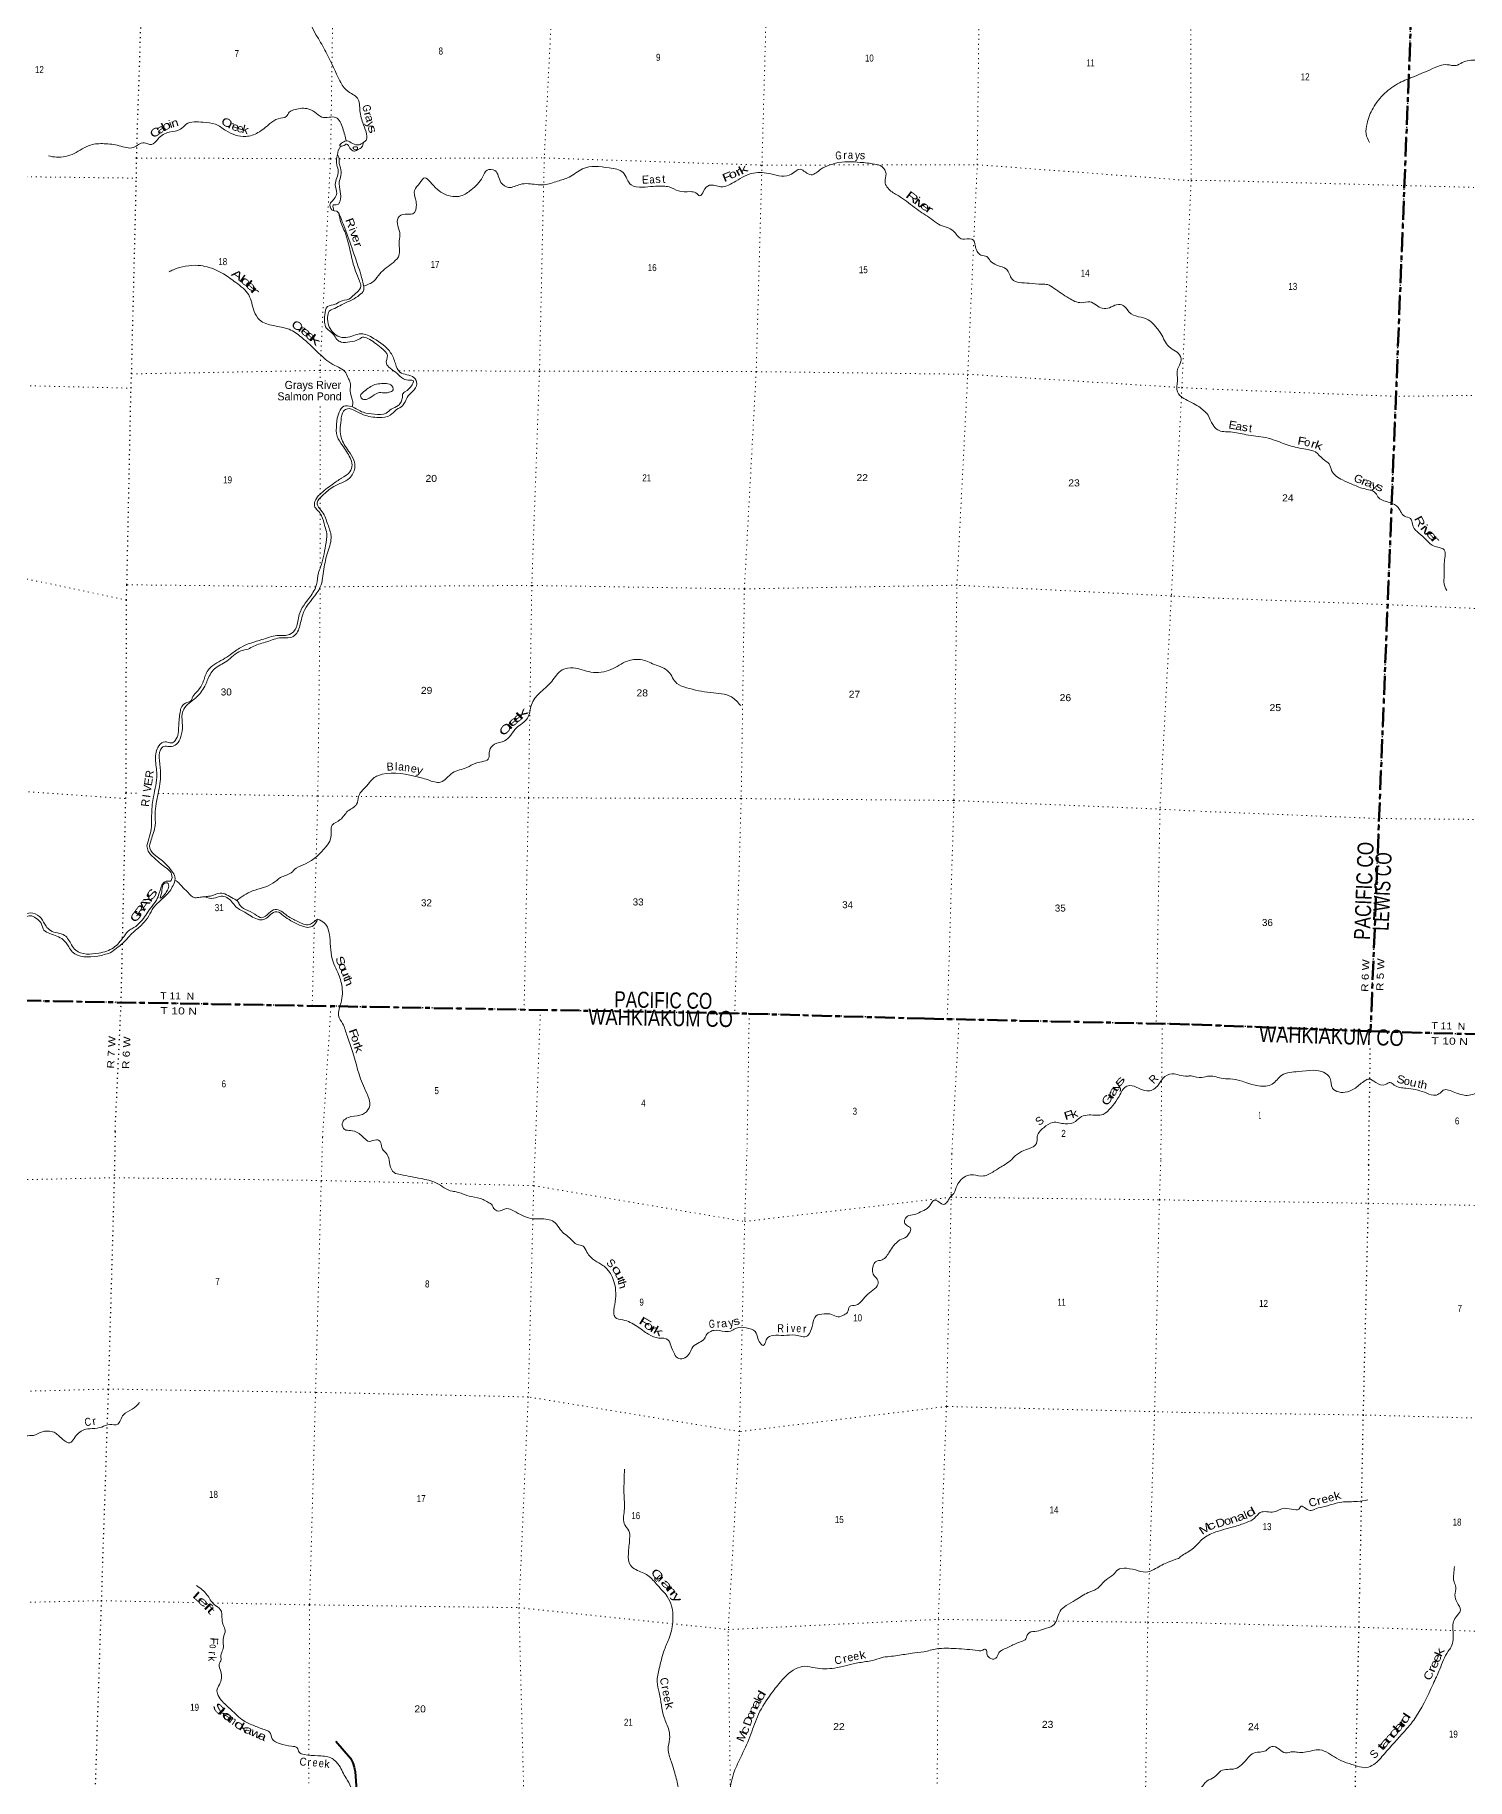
# Model space of a CAD drawing. Header units: feet. Extents: x -762378 to -505285, y -497909 to -353855.
# Drawn here: x -630046 to -594250, y -419702 to -376117 of the extents above; entities that cross this region are included whole.
import ezdxf
from ezdxf.enums import TextEntityAlignment as Align

# ---------------------------------------------------------------- set-up
doc = ezdxf.new("R2010")
doc.units = ezdxf.units.FT
doc.header["$LTSCALE"] = 80
doc.linetypes.add('DOTTED', pattern=[1.5, 0.3, -1.2])
doc.linetypes.add('LONG_DASH_SHORT_DASH', pattern=[9.9, 6, -1.2, 1.5, -1.2])
for name, color, linetype, lineweight in [('11', 7, 'LONG_DASH_SHORT_DASH', 60), ('26', 7, 'Continuous', 40), ('39', 7, 'Continuous', 13), ('6', 7, 'DOTTED', 25), ('7', 7, 'DOTTED', 13)]:
    doc.layers.add(name, color=color, linetype=linetype, lineweight=lineweight)
doc.layers.add('12', color=7, linetype='Continuous')
doc.layers.add('41', color=7, linetype='Continuous')

msp = doc.modelspace()

# ---------------------------------------------------------------- linework, layer by layer
at = {"layer": '11'}
for points in [[(-595510.64, -358641.28), (-595487.66, -369461.21), (-595487.66, -369461.21), (-595611.24, -374720.98), (-596662.78, -401016.7)], [(-632748.46, -400207.04), (-612200.98, -400576.01), (-607809.21, -400699.05), (-601667.04, -400832.16), (-601112.98, -400846.91)], [(-601112.98, -400846.91), (-596666.69, -401016.59), (-570332.83, -401745.16), (-569483.2, -401696.33)]]:
    msp.add_lwpolyline(points, dxfattribs=at)
at = {"layer": '26'}
msp.add_lwpolyline([(-622528, -418755.18), (-622157.27, -419177.1), (-622096.13, -419297.37), (-622062.79, -419404.87), (-622039.71, -419520.15), (-621980.47, -420320.53)], dxfattribs=at)
at = {"layer": '39'}
for points in [[(-622486.69, -379105.36), (-622463.85, -379003.41), (-622401.44, -378891.07)], [(-622564.99, -380514.92), (-622500.99, -380524.67), (-622448.16, -380576.35)]]:
    msp.add_lwpolyline(points, dxfattribs=at)
for points in [[(-624147.78, -375180.13), (-623690.17, -375115.89), (-623491.83, -375207.64), (-623338.35, -375473.14), (-622960.68, -376211.13), (-622746.08, -376592.88), (-622420.96, -377269.15), (-622236.95, -377519.37), (-621980.79, -377701.13), (-621920.98, -378014.41), (-621832, -378362.66), (-621799.15, -378781.8), (-621833.92, -378805)], [(-589858.21, -377974.52), (-590180.87, -377874.34), (-590886.21, -377690.18), (-591395.96, -377546.1), (-591593.78, -377445.62), (-591955.57, -377390.47), (-592258.53, -377178.23), (-592471.92, -376992.82), (-592595.88, -376975), (-592769.05, -377060.27), (-593110.43, -377062.04), (-593281.22, -376930.2), (-593588.2, -376854.58), (-594012.88, -376753.29), (-594371.96, -376810.83), (-594526.66, -376882.58), (-594750.92, -376861.74), (-595117.26, -376961.29), (-595566.68, -377154.87), (-595940.87, -377316.52), (-596305.93, -377576.99), (-596601.89, -377946.12), (-596749.83, -378333.79), (-596775.4, -378588.41), (-596691.51, -378808.12)], [(-622264.81, -378765.06), (-622350.52, -378451.42), (-622521.95, -378181.42), (-622873.19, -378174.08), (-623048.48, -378046.75), (-623250.95, -377958.92), (-623583.27, -377994.32), (-623687.25, -378051.88), (-623758.25, -378152.54), (-623966.69, -378211.35), (-624170.85, -378334.61), (-624470.15, -378559.91), (-624773.99, -378656.4), (-625272.05, -378508.41), (-625534.88, -378350.6), (-625844.79, -378300.13), (-626263.89, -378351.32), (-626407.79, -378474.17), (-626688.97, -378549.14), (-626968.63, -378716.65), (-627131.08, -378857.11), (-627316.63, -378811.96), (-627584.89, -378929.49), (-627939.23, -378887.89), (-628313.36, -378835.71), (-628655.71, -378870.84), (-629065.06, -379081.15), (-629507.37, -379173.95), (-629707.29, -379140.47)], [(-622486.69, -379105.36), (-622497.88, -379370.5), (-622463.94, -379526.24), (-622537.18, -379858.1), (-622503.13, -380084.23), (-622610.42, -380264.36), (-622668.62, -380337.22), (-622620.47, -380487.31), (-622564.99, -380514.92)], [(-622564.99, -380514.92), (-622592.97, -380435.75), (-622593.13, -380367.38), (-622512.75, -380365.5), (-622402.52, -380151.25), (-622432.29, -379915.18), (-622437.11, -379796.41), (-622396.47, -379630.59), (-622411.43, -379441.17), (-622438.6, -379331.86), (-622450.47, -379176.7), (-622486.75, -379106.74)], [(-621833.92, -378805), (-621943.92, -378862.4), (-622101.81, -378834.07), (-622242.49, -378763.97), (-622358.13, -378807.14), (-622426.37, -378879.73), (-622346.37, -378891.91), (-622252.75, -378846.14), (-622171.07, -378944.84), (-622076.76, -379021.75), (-621981.57, -378992.11), (-621873.14, -378918.58), (-621835.1, -378805.62)], [(-621985.69, -378921.62), (-622061.78, -378913.56), (-622094.43, -378932.8), (-622051.59, -378982.2), (-621982.81, -378963.92), (-621985.69, -378921.62)], [(-621827.57, -382392.6), (-621574.16, -382268.65), (-621424.67, -382087.62), (-621085.61, -381803.05), (-620937.64, -381603.89), (-620944.02, -381320.18), (-620922.37, -381113.64), (-620969.21, -380692.11), (-620793.85, -380594.22), (-620596.91, -380589.41), (-620510.28, -380356.44), (-620536.58, -380214.97), (-620556.96, -380003.29), (-620431.77, -379829.66), (-620297.36, -379686.44), (-620163.67, -379792.55), (-619800.45, -380099.83), (-619397.9, -380140.7), (-619142.81, -379990.64), (-618861.08, -379672.37), (-618743.86, -379496.52), (-618551.37, -379507.67), (-618396.7, -379803.37), (-618205.36, -379931.13), (-617914.04, -379852.41), (-617712.76, -379835.64), (-617319.92, -379864.19), (-616982.06, -379772.64), (-616696.22, -379673.67), (-616357.17, -379463.5), (-615691.78, -379438.97), (-615345.58, -379558.78), (-615145.03, -379865.75), (-614859.36, -379921.62), (-614342.58, -379897.16), (-614196.52, -379917.13), (-613962.27, -380017.88), (-613663.47, -380033.87), (-613523.81, -380067.75), (-613427.33, -380138.69), (-613331.7, -380018.57), (-613189.26, -379875.56), (-612901.1, -379913.39), (-612525.65, -379768.54), (-612082.52, -379571.2), (-611651.27, -379590.72), (-611133.3, -379596.45), (-610915.04, -379471.55), (-610794.47, -379543.13), (-610641.74, -379613.56), (-610403.03, -379475.12), (-610179.24, -379368.47), (-610033.44, -379324.08), (-609418.33, -379302.24), (-609064, -379343.84), (-608874.98, -379409.2), (-608773.4, -379588.86), (-608798.91, -379789.27), (-608652.48, -380018.39), (-608413.57, -380169.53), (-608013.96, -380467.72), (-607649.11, -380714.71), (-607463.9, -380846.33), (-607087.01, -381019.24), (-606893.39, -381211.4), (-606815.45, -381225.54)], [(-622448.16, -380576.35), (-622325.76, -380877.22), (-622127.88, -381431.46), (-621912.16, -382068.62), (-621832.17, -382378.41), (-621825.13, -382489.2), (-621933.02, -382617.04), (-622114.99, -382736.87), (-622381.42, -382860.49), (-622548.58, -382952.57), (-622687, -383021.28), (-622729.21, -383170.97), (-622704.6, -383374.73), (-622472.91, -383644.32), (-622271.03, -383679.85), (-621890.98, -383587.41), (-621580.75, -383700.23), (-621154.68, -384059.45), (-621033.52, -384332.14), (-620920.83, -384546.28), (-620571, -384680.26), (-620500.83, -384832.95), (-620610.62, -385031.11), (-620743.13, -385178.41), (-620857.15, -385384.51), (-621004.36, -385481.13), (-621162.68, -385617.68), (-621449.5, -385678.42), (-621835.18, -385607.84), (-622041.33, -385507.84), (-622228.78, -385458.61), (-622330.8, -385518.23), (-622393.19, -385745.82), (-622415.87, -385990.54), (-622390.88, -386180.23), (-622205.19, -386516.97), (-622072.86, -386747.72), (-622051.99, -386941.32), (-622181.26, -387191.26), (-622576.55, -387401.94), (-622866.09, -387637.55), (-622989.27, -387811.24), (-622978.86, -387871.84), (-622864.76, -388033.74), (-622724.79, -388353.17), (-622642.2, -388640.92), (-622725.15, -389034.86), (-622823.24, -389468.61), (-622913.57, -389912.63), (-623306.77, -390491.36), (-623403.5, -390800.47), (-623525.93, -391094.83), (-623666.79, -391179.56), (-623887.76, -391181.73), (-624247.96, -391282.74), (-624574.21, -391390.69), (-624718.75, -391463.26), (-624898.72, -391508.75), (-625251.17, -391768.83), (-625559.58, -391959.7), (-625667.96, -392105.62), (-625802.27, -392393.63), (-626021.02, -392685.42), (-626325.91, -392968.89), (-626365.24, -393086.49), (-626356.96, -393374.27), (-626398.63, -393652.67), (-626504.13, -393840.9), (-626682.47, -393900.5), (-626824.95, -393896.71), (-626905.56, -393981.04), (-626934.97, -394251.73), (-626903.97, -394590.38), (-626967.4, -395079.35), (-627041.3, -395584.13), (-627039.04, -395871.75), (-627143.19, -396232.95), (-627172.93, -396441.29), (-627025.47, -396632.23), (-626769.96, -396838.11), (-626622.17, -397016.99), (-626545.65, -397157.78), (-626576.58, -397335.92), (-626750.43, -397600.76), (-626979.11, -397813.86), (-627078.53, -397925.84), (-627200.58, -398131.72), (-627354.63, -398332.74), (-627585.15, -398539.76), (-627849.52, -398810.23), (-628167.53, -399059.16)], [(-622446.06, -380581.52), (-622416.39, -380738.07), (-622286.89, -381073.31), (-622103.44, -381790.05), (-621935.44, -382261.05), (-621896.83, -382392.78), (-621997.5, -382550.97), (-622067.42, -382611.45), (-622196.84, -382718.61), (-622415.31, -382777.14), (-622537.78, -382850.3), (-622730.06, -382905.51), (-622801.94, -383112.73), (-622758.68, -383443.67), (-622584.31, -383605.16), (-622497.21, -383726.12), (-622390.58, -383793.3), (-622173.58, -383789.02), (-621944.85, -383722.72), (-621859.15, -383672.71), (-621723.45, -383704.48), (-621394.35, -383936.44), (-621234.95, -384131.72), (-621262.3, -384326.05), (-621167.06, -384443.2), (-621001.92, -384574.28), (-620836.88, -384709.38), (-620659.14, -384746.29), (-620593.14, -384756.09), (-620616.08, -384862.05), (-620797.63, -385040.22), (-620862.01, -385118.94), (-620858.54, -385139.14), (-620859.63, -385179.33), (-620894.67, -385286.98), (-620963.4, -385377.66), (-621138.7, -385473.54), (-621263.83, -385570.75), (-621561.77, -385597.01), (-621843.58, -385547.28), (-622130.98, -385406.92), (-622323.53, -385397.77), (-622441.94, -385543.43), (-622506.33, -385845.36), (-622490.41, -386147.42), (-622361.98, -386374.05), (-622167.61, -386686.89), (-622118.1, -386861.14), (-622171, -387034.68), (-622380.09, -387192), (-622611.32, -387350.74), (-622925.32, -387599.78), (-623048.66, -387779.49), (-623057.62, -387887.84), (-622980.28, -387998.49), (-622883.47, -388131.77), (-622798.39, -388401.49), (-622752.84, -388573.62), (-622781.17, -388878.53), (-622904.05, -389412.17), (-622958.35, -389563.55), (-623008.37, -389853.8), (-623169.26, -390159.2), (-623440.26, -390600.42), (-623473.14, -390776.5), (-623582.5, -391033), (-623717.12, -391109.85), (-623996.77, -391128.55), (-624373.03, -391229.14), (-624902.4, -391422.18), (-625156.25, -391600.43), (-625344.3, -391722.11), (-625719.2, -391995.67), (-625830.68, -392256.13), (-625928.32, -392450.6), (-626111.28, -392681.01), (-626145.4, -392754.51), (-626245.09, -392802.13), (-626376.3, -392901.19), (-626416.22, -393040.89), (-626451.55, -393381.8), (-626539.82, -393749.46), (-626635.88, -393811.25), (-626791.65, -393778.96), (-626947.1, -393883.41), (-627030.37, -394215), (-627000.45, -394593.85), (-627081.84, -395152.72), (-627126.83, -395553.7), (-627134.23, -395901.39), (-627251.68, -396382.89)], [(-606815.45, -381225.54), (-606589.01, -381243.63), (-606546.38, -381375.48), (-606400.39, -381620.67), (-606252.81, -381658.78), (-606169.18, -381759.54), (-606007.5, -381870.42), (-605757.42, -381979.63), (-605623.3, -382218.47), (-605194.34, -382322.39), (-604879.76, -382348.85), (-604737.44, -382358.67), (-604571.26, -382451.57), (-604208.26, -382692.49), (-603890.11, -382809.54), (-603682.64, -382786.91), (-603516.3, -382873.78), (-603367.64, -382946.1), (-603188.6, -382934.78), (-603009.83, -382859.1), (-602843.75, -382881.62), (-602693.57, -383046.49), (-602463.67, -383159.18), (-602218.73, -383236.08), (-602066.39, -383371.41)], [(-622118.66, -385411.47), (-622098.54, -385321.31), (-622125.33, -385197.94), (-622162.79, -384949.6), (-622162.95, -384806.82), (-622206.66, -384715.17), (-622274.83, -384562.54), (-622596.5, -384352.89), (-622962.1, -384059.62), (-623385.41, -383672.32), (-623689.29, -383473.2), (-624430.01, -383238.33), (-624564.83, -383025.61), (-624702.35, -382615.75), (-625023.32, -382305.57), (-625332.79, -382090.22), (-625739.72, -381914.5), (-625963.67, -381878.38), (-626585.14, -381986.52), (-626692.91, -382035.93)], [(-600718.22, -385616.13), (-600957.99, -385405.2), (-601330.05, -385202.25), (-601492.32, -385039.07), (-601490.89, -384763.62), (-601484.91, -384468.17), (-601403.38, -384275.29), (-601414.11, -384152.34), (-601700.74, -383909.43), (-601904.71, -383580.25), (-602066.39, -383371.41)], [(-621193.12, -385047.11), (-621091.49, -384990.17), (-621103.63, -384919.46), (-621384.42, -384831.56), (-621547.78, -384857.37), (-621821.48, -385027.05), (-621904.79, -385137.44), (-621860.81, -385219.05), (-621738.23, -385216.28), (-621568.79, -385114.21), (-621430.64, -385055.55), (-621292.28, -385063.25), (-621196.68, -385047.11)], [(-600718.22, -385616.13), (-600609.35, -385856.97), (-600482.68, -385987.48), (-600164.97, -386039.29), (-599773.44, -386107.41), (-599283.68, -386180.49), (-599036.89, -386254.3), (-598649.44, -386392.67), (-598224.41, -386481.91), (-598039.39, -386539.77), (-597851.89, -386718.37), (-597698.85, -386839.62), (-597635.44, -387004.42), (-597363.23, -387237.86), (-597131.36, -387341.38), (-596839.55, -387454.75), (-596535.76, -387570.49), (-596456.83, -387685.48), (-596181.19, -387802.39), (-595974.1, -387929.29), (-595912.69, -388025.66), (-595815.82, -388145.21), (-595666.9, -388201.99), (-595614.93, -388346.33), (-595501.9, -388530.73), (-595313.82, -388689.23), (-595171.52, -388834.29), (-594951.39, -388927.4), (-594847.96, -388960.68), (-594817.19, -389279.34), (-594823.52, -389631.07), (-594823.42, -389832.16), (-594758.23, -390005.06)], [(-612406.27, -392876.74), (-612633.4, -392661.56), (-613154.57, -392551.17), (-613763.82, -392430.39), (-613997.96, -392325.63), (-614208.93, -392032.46), (-614563.41, -391848.08), (-614907.6, -391728.32), (-615235.96, -391765.84), (-615647.31, -391976.09), (-616147.07, -392039.21), (-616592.08, -391934.87), (-616864.58, -391985.93), (-617129.38, -392272.48), (-617637.25, -392858.21), (-617732.67, -393193.51), (-618008.32, -393435.52), (-618308.22, -393757.33), (-618559.46, -393839.13), (-618684.71, -394014.76), (-618697.35, -394185.35), (-619022.19, -394315.46), (-619250.11, -394426.03), (-619609.17, -394559.25), (-619906.62, -394790.63), (-620218.38, -394734.08), (-620567.29, -394640.34), (-621474.69, -394628.26), (-621592.99, -394695.49), (-621715.41, -394841.04), (-621954.62, -395146.37), (-622004.09, -395342.12), (-622229.79, -395519.1), (-622412.15, -395727.41), (-622612.73, -395866.86), (-622654.13, -396209.62), (-622769.72, -396399.59), (-623279.37, -396828.43), (-623515.31, -396938.78), (-623645, -397055.98), (-623905.29, -397175.74), (-624095.84, -397315.46), (-624605.15, -397509.03), (-625009.31, -397747.38)], [(-627251.68, -396382.89), (-627211.01, -396512.67), (-627033.72, -396714.46), (-626827.51, -396886.85), (-626662.58, -397025.97), (-626618.39, -397173.94), (-626652.89, -397261.5), (-626763.42, -397264.59), (-626830.85, -397307.04), (-626938.31, -397567.61), (-627009.15, -397736.65), (-627157.29, -397941.84), (-627397.25, -398275.3), (-627572.02, -398425.49), (-627669.92, -398481.2), (-627825.16, -398652.02), (-628081.61, -398926.72), (-628444.74, -399061.84), (-629025.14, -398988.08), (-629128.08, -398858.66), (-629304.39, -398620.7), (-629656.55, -398498.72), (-629768, -398387.17), (-629891.28, -398192.85), (-630098.67, -398064.67), (-630301.96, -398081.38), (-630614.21, -398191.72), (-630958.31, -398291.15), (-631193.97, -398317.05), (-631515.93, -398415.07), (-631667.11, -398658.38), (-631796.86, -398926.4), (-631958.44, -399034.71), (-632190.21, -399139.15), (-632452.07, -399168.38), (-632654.65, -399233.37), (-632722.7, -399249.34)], [(-626908.53, -397654.87), (-626869.85, -397486.98), (-626821.35, -397327.4), (-626736.47, -397307.54), (-626705.45, -397422.99), (-626762.79, -397538.09), (-626866.61, -397664.03), (-626911.36, -397684.96), (-626908.53, -397654.87)], [(-625798.39, -397655.97), (-625914.73, -397665.22), (-626043.6, -397677.88), (-626226.7, -397542.3), (-626414.25, -397348.29), (-626492.45, -397269.79), (-626542.03, -397243.93)], [(-625804.7, -397656.47), (-625582.09, -397692.17), (-625389.81, -397636.96), (-625132.35, -397770.5), (-625021.45, -397902.14), (-624764.69, -398061.8), (-624433.8, -398227.46), (-624365.62, -398231.28), (-624225.25, -398164.64), (-624083.52, -398047.75), (-623998.69, -398029.9), (-623830.61, -398126.87), (-623449.11, -398352.19), (-623153.41, -398408.32), (-623032.45, -398317.03), (-622979.46, -398213.87)], [(-622980.46, -398215.82), (-623083.87, -398287.51), (-623183.89, -398347.18), (-623477.04, -398271.01), (-623738.24, -398127.32), (-624041.21, -397968.44), (-624200.51, -398066.76), (-624372.23, -398178.82), (-624552.51, -398087.56), (-624944.97, -397821.73), (-624956.35, -397797.3), (-625088.2, -397697.27), (-625417.91, -397561.81), (-625632.64, -397630.5), (-625729.45, -397646.02), (-625800.02, -397656.21)], [(-628167.53, -399059.16), (-628472.84, -399135.5), (-629110.57, -399028.04), (-629201.57, -398902.95), (-629341.44, -398728.3), (-629676.57, -398570.58), (-629818.99, -398490.38), (-629892.58, -398315.48), (-630019.6, -398185.42), (-630160.62, -398127.37), (-630288.13, -398164.2), (-630475.26, -398251.72), (-630634.83, -398285.68), (-630787.94, -398303.73), (-630937, -398394.27), (-631099.76, -398397.99), (-631287.48, -398433.21), (-631460.89, -398533.16), (-631585.65, -398765.12), (-631671.31, -399036.32), (-632032.97, -399191.59), (-632372.25, -399220.85), (-632579.21, -399265.54), (-632723.89, -399328.73)], [(-622979.46, -398213.87), (-622815.23, -398304.71), (-622678.19, -398658.25), (-622592.48, -399275.87), (-622498.06, -399497.56), (-622375.45, -399864.8), (-622395.22, -400298.63), (-622454.25, -400624.83), (-622355.22, -400824.54), (-622242.96, -401129.16), (-622110.86, -401516.75), (-621810.49, -402439.7), (-621695.21, -402929.41), (-621856.25, -403092.03), (-622146.97, -403148.64), (-622362.47, -403319.87), (-622302.27, -403470.27), (-622160.28, -403492.15), (-621961.28, -403559.78), (-621892.46, -403613.9), (-621815.24, -403687.56)], [(-605538.3, -404122.76), (-605332.64, -403992.16), (-605137.98, -403922.93), (-605012.68, -403819.69), (-604995.86, -403643.18), (-604831.29, -403424.35), (-604606.79, -403291.57), (-604294.49, -403328.03), (-604039.84, -403268.45), (-603885.96, -403147.87), (-603700.08, -403106.56), (-603348.24, -403091.79), (-603148.85, -402922.15), (-602992.63, -402715.16), (-602906.22, -402564.63), (-602824.37, -402434.09), (-602678.09, -402371.62), (-602256.01, -402507.53), (-601991.7, -402387.87), (-601853.87, -402192.46), (-601617.88, -402080.1), (-601447.95, -402108.75), (-601237.84, -402136.46), (-601149.21, -402126.75)], [(-601149.21, -402126.75), (-600884.54, -402167.49), (-600690.84, -402135.12), (-600351.29, -402195.64), (-600108.8, -402210.99), (-599461.28, -402381.35), (-599122.62, -402335.25), (-598881.17, -402113.29), (-598464.92, -402023.28), (-597769.84, -402078.43), (-597670.96, -402198.05), (-597617.7, -402434.94), (-597459.93, -402532.2), (-597043.5, -402436.17), (-596801, -402246.41), (-596707.54, -402209.01), (-596535.38, -402294.64), (-596289.94, -402346.28), (-596171.94, -402293.54), (-596071.47, -402358.91), (-595778.65, -402438.12), (-595315.86, -402540.56), (-595087.18, -402615.83), (-594953.66, -402581.65), (-594848.57, -402490.3), (-594556.93, -402541.33), (-594245.95, -402617.07), (-593883.09, -402499.31), (-593581.71, -402423.94), (-593442.59, -402472.38), (-593239.58, -402669.54), (-593033.09, -402816.54), (-592640.67, -402786.14), (-592364.49, -402816.59), (-592245.56, -402936.82), (-591976.88, -403085.69), (-591320.56, -403161.79), (-590723.95, -403151.63), (-590363.04, -403168.55), (-590079.96, -403237.41), (-589702.72, -403381.51), (-589426.43, -403476.32), (-589113.07, -403403.32), (-588709.32, -403192.28), (-588224.37, -402883.15), (-588097.22, -402792.47)], [(-621815.24, -403687.56), (-621691.63, -403766.85), (-621505.68, -403727.29), (-621418.26, -403765.73), (-621376.15, -403921.75), (-621324, -404001.55), (-621220.89, -404130.94), (-621174.57, -404355.47), (-621067.08, -404547.35), (-620909.63, -404597.63), (-620395.66, -404695.19), (-620010.72, -404807.58), (-619610.15, -405012.93), (-619488.05, -405032.12), (-619360.56, -405075.6), (-619135.3, -405145.71), (-618843.85, -405221.52), (-618723.03, -405288.98), (-618633.92, -405339.53), (-618572.41, -405445.73), (-618469.56, -405508.71), (-618260.93, -405447.6), (-618069.54, -405506.78), (-617652.36, -405692.44), (-617369.26, -405703.64), (-617040.19, -405800.53), (-616916.05, -405970.7), (-616649.05, -406210.89), (-616495.74, -406341.56), (-616346.16, -406385.6), (-616247.6, -406534.99), (-616050.16, -406745.25), (-615848.37, -406867.08), (-615662.71, -407066.98), (-615531.16, -407488.87), (-615540.71, -407774.38), (-615578.28, -408055.14), (-615538.97, -408164.8), (-615351.71, -408227.91), (-615002.14, -408385.68), (-614709.97, -408586.27), (-614451.2, -408681.38), (-614225.13, -408721.32), (-614150.52, -408864.07), (-614061.7, -409077.61), (-613952.25, -409195.09), (-613800.92, -409172.77), (-613677.11, -409051.15), (-613600.86, -408904.18), (-613445.24, -408795.44), (-613309.85, -408692.22), (-613248.63, -408581.09), (-613181.64, -408529.96), (-613069.32, -408489.05), (-612794.68, -408516.14), (-612623.26, -408494.33), (-612510.3, -408430.28), (-612265.67, -408424.92), (-612041.1, -408521.17), (-611973.26, -408691.92), (-611892.67, -408836.83), (-611841.19, -408866.31), (-611801.91, -408825.05), (-611754.37, -408699.48), (-611595.42, -408616.99), (-611324.05, -408615.82), (-611034.45, -408609.08), (-610737.39, -408624.67), (-610687.59, -408565.56), (-610604.94, -408328.2), (-610521.18, -408125.07), (-610319, -408079.9), (-610132.31, -408088.66), (-609971.16, -408151.1), (-609819.03, -408098.62), (-609739.04, -408038.26), (-609682.99, -407894.8), (-609527.32, -407860.52), (-609439.57, -407810.43), (-609303.02, -407662.97), (-609142.37, -407516.12), (-608993.98, -407377.02), (-608976.3, -407240.63), (-609064.03, -407137.79), (-609095.39, -406879.43), (-609036.33, -406774.27), (-608872.31, -406728.13), (-608765.53, -406642.3), (-608686.01, -406523.58), (-608587.73, -406379.17), (-608428.87, -406224.23)], [(-608428.87, -406224.23), (-608264.21, -406153.96), (-608191.36, -406059.22), (-608157.83, -405931.28), (-608210.99, -405889.69), (-608299.52, -405817.01), (-608309.82, -405750.35), (-608238.44, -405635.44), (-608070.62, -405597.44), (-607912.03, -405529.03), (-607747.05, -405446.68), (-607645.23, -405320.48), (-607566.57, -405233.94), (-607449.29, -405283.19), (-607330.21, -405340.55), (-607244.2, -405280.35), (-607195.72, -405195.05), (-607081.79, -405067.14), (-606998.19, -404870.05), (-606891.72, -404719.82), (-606736.3, -404619.12), (-606591.21, -404604.69), (-606334.64, -404631.32), (-606076.26, -404513.12), (-605839.28, -404368.21), (-605667.37, -404251.83), (-605537.71, -404122.17)], [(-633006.45, -409536.27), (-632810.45, -409773.14), (-632658.62, -409960.11), (-632592.45, -410042.28), (-632454.82, -410081.99), (-632228.03, -410246.71), (-632052.84, -410462.44), (-631811.29, -410828.77), (-631728.52, -410891.24), (-631466.31, -410932.1), (-631212.08, -411047.21), (-630843.37, -411165.23), (-630439.75, -411179.49), (-630267.48, -411125.5), (-630084.22, -411112.04), (-629881.08, -411030.67), (-629567.69, -411036.6), (-629357.08, -411204.94), (-629170.61, -411298.21), (-629065.2, -411188.2), (-628820.33, -410973.06), (-628612.5, -410942.11), (-628376.32, -410903.83), (-628175.72, -410842.52), (-627972.54, -410835.6), (-627909.57, -410734.57), (-627833.59, -410597.65), (-627612.9, -410460.38), (-627429.61, -410293.98)], [(-615311.67, -411959.68), (-615318.69, -412225.12), (-615323.28, -412550.99), (-615317, -412997.87), (-615302.2, -413350.4), (-615203.54, -413495.77), (-615180.84, -413701.6), (-615212.82, -414075.07), (-615162.02, -414358.08), (-615024.24, -414468.22), (-614722.6, -414614.72), (-614485.84, -414858.18), (-614242, -415138.03), (-614133.89, -415382.25), (-614104.45, -415789.47), (-614201.77, -416201.53), (-614326.35, -416504.24), (-614440.37, -416940.02), (-614495.29, -417268.64), (-614442.15, -417539.63), (-614319.88, -418160.5), (-614199.68, -418479.48), (-614183.54, -418705.26), (-614220.2, -418951.84), (-614143.87, -419257.63), (-614027.38, -419640.91), (-613960.51, -420000.79), (-613993.33, -420329.97), (-614128.71, -420737.04), (-614273.16, -421031.19), (-614367.64, -421183.74), (-614429.98, -421342.04)], [(-596734.06, -412727.39), (-596989.8, -412764.45), (-597385.44, -412781.55), (-597599.29, -412827.82), (-597880.25, -412908.38), (-598060.03, -412955.6), (-598175.34, -412992.56), (-598417.63, -412899.43), (-598426.18, -412919.28), (-598809.73, -412934.71), (-599078.87, -413023.63), (-599420.33, -413040.23), (-599562.45, -413180.91), (-599763.91, -413289.79), (-600089.81, -413401.24), (-600591.17, -413547.97), (-600890.75, -413726.44), (-601090.79, -413933.8), (-601374.44, -414116.73), (-601463.01, -414187.48)], [(-601462.97, -414187.45), (-601717.63, -414278.57), (-602037.49, -414441.5), (-602226.63, -414525.24), (-602469.02, -414494.95), (-602760.89, -414435.22), (-602983.06, -414475.87), (-603090.59, -414589.85), (-603272.96, -414722.06), (-603512.18, -414951.43), (-603721.61, -415042.71), (-604042.06, -415227.75), (-604270.79, -415364.82), (-604423.3, -415507.85), (-604505.32, -415721.08), (-604603.6, -415865.49), (-604814.83, -415948.67), (-605005.28, -416006.22), (-605197.27, -416045.62), (-605255.68, -416126.64), (-605277.74, -416200.53), (-605398.05, -416265.9), (-605664.36, -416379.88), (-605863.86, -416475.43), (-605939.56, -416525.83), (-605994.7, -416635.11), (-606046.46, -416692.15), (-606186.63, -416672.49), (-606244.98, -416598.57), (-606264.15, -416487.41), (-606295.43, -416454.42), (-606376.73, -416488.58), (-606473.3, -416492.17), (-607020.69, -416442.06), (-607505.23, -416447.88), (-607830.73, -416520.11), (-608123.09, -416554.95), (-608484.43, -416614.2), (-608891.92, -416670.27), (-609110.7, -416735.15), (-609439.8, -416791.19), (-610060.41, -416926.37), (-610544.74, -416924.15), (-610806.96, -416883.29), (-611033.78, -416947.96), (-611449.61, -417319.74), (-611686.83, -417625.63), (-611987.93, -418143.19), (-612176.01, -418643.5), (-612410.93, -419166.77), (-612586.43, -419570.81), (-612692.48, -420085.27), (-612783.67, -420493.47), (-612942.8, -420734.93), (-613208.34, -420971.67), (-613436.24, -421153.03), (-613515.94, -421205.91), (-613522.24, -421213.23)], [(-601609.76, -419926.63), (-601286.89, -420014.93), (-600921.9, -419942.74), (-600746.23, -419746.76), (-600571.35, -419657.22), (-600406.71, -419499.1), (-600046.1, -419440.84), (-599759.02, -419203.77), (-599564.26, -419044.48), (-599284.04, -418992.02), (-599130.79, -418885.81), (-598950.07, -418955.13), (-598791.97, -419045.91), (-598604.65, -419016.98), (-598486.7, -419032.32), (-598312.15, -419031.16), (-597927.43, -418971.57), (-597515.66, -419179.9), (-596995.22, -419375.19), (-596765.59, -419415.74), (-596585.02, -419338.41), (-596317.14, -419068.67), (-595816.99, -418510.1), (-595584.92, -418229.31), (-595101.85, -417328.78), (-594933.51, -416953.81), (-594723.18, -416507.69), (-594648.11, -416399.3), (-594602.1, -416022.93), (-594553.19, -415688.83), (-594417.24, -415477.68), (-594498.53, -415288.6), (-594553.86, -415104.26), (-594528.64, -414908.1), (-594577.16, -414770.15), (-594582.06, -414575.16), (-594569.24, -414392.72)], [(-626008.75, -414861.67), (-625745.56, -415093.72), (-625563.13, -415339.82), (-625411.56, -415460.38), (-625368.04, -415715.03), (-625335.77, -415862.74), (-625290.7, -415982.61), (-625333.7, -416164.63), (-625347.91, -416474.16), (-625397.77, -416611.75), (-625394.4, -416712.45), (-625437.87, -416836.1), (-625400.32, -417012.12), (-625433.08, -417339.29), (-625495.48, -417494.67), (-625481.27, -417565.46), (-625383.24, -417734.96), (-625146.11, -417964.34), (-624829.8, -418240), (-624557.92, -418371.66), (-624273.35, -418479.49), (-624182.18, -418528.08), (-624114.34, -418698.84), (-623930.47, -418814.17), (-623630.78, -418882.15), (-623489.13, -418921.96), (-623443.74, -419029.76), (-623312.61, -419087.42), (-622975.81, -419120.11), (-622649.58, -419172.66), (-622445.42, -419356.93), (-622269.08, -419681.35), (-622146.28, -419901.79), (-622106.1, -420206.67), (-622079.4, -420390.28)], [(-633237.74, -418061.38), (-633197.68, -418339.62), (-633181.07, -418547.31), (-633208.79, -418759.91), (-633173.21, -419010.33), (-633046.78, -419397.88), (-633003.62, -419970.46), (-632981.95, -420290.96), (-632821.62, -420536.5), (-632650.27, -420669.64), (-632544.8, -420861.47), (-632442.84, -421262.48), (-632295.05, -421602.28), (-632149.83, -421811.22), (-632066.34, -421998.46), (-632069.26, -422412.92), (-632045.16, -422793.85), (-632057.34, -422950.5), (-631990.06, -422990.44), (-631907.08, -423044.86), (-631838.42, -423032.52), (-631788.43, -423118.3), (-631598.77, -423394.77), (-631432.99, -423662.58), (-631361.04, -423905.88), (-631220.14, -424050.31), (-631063.99, -424301.78), (-631057.84, -424525.3), (-631009.65, -424679.46), (-630878.89, -424751.19), (-630767.81, -424882.8), (-630728.47, -425143.38), (-630680.81, -425241.18), (-630576.11, -425310.24), (-630578.18, -425388.66), (-630574.49, -425477.3), (-630507.71, -425688.27), (-630397.4, -425697.1), (-630293.18, -425784.26), (-630306.25, -425898.63), (-630303.36, -426017.43), (-630337, -426149.38), (-630276.33, -426211.29), (-630197.86, -426360.18), (-630227.62, -426421.8), (-630182.81, -426475.26), (-630103.6, -426595.99), (-630124.48, -426625.65), (-630159.79, -426669.02), (-630120.53, -426704.23), (-630128.31, -426770.43), (-630156.38, -426844.17), (-630092.23, -426926.29), (-630050.95, -426961.55), (-629994.49, -426878.47), (-629931.37, -426847.87), (-629881.27, -426929.63), (-629866.71, -427062.81), (-629800.05, -427050.42), (-629733.78, -427128.56), (-629690.56, -427242.35), (-629658.17, -427309.57), (-629515.72, -427319.23), (-628979.12, -427397.23), (-628776.65, -427569.39), (-628668.23, -427801.54), (-628616.17, -427885.36), (-628537.53, -427951.75), (-628470.04, -427983.64), (-628433.58, -428048.96), (-628420.59, -428166), (-628329.3, -428134.11), (-628201.22, -428079), (-628186.81, -428218.21), (-628314.64, -428339.73), (-628473.5, -428494.67), (-628502.9, -428618.69), (-628359.56, -428670.62), (-628269.14, -428747.37), (-628122.07, -428658.53), (-627968.57, -428630.23), (-627984.88, -428790.8), (-628004.51, -428925.12), (-628010.92, -429015.51), (-628012.99, -429093.94), (-627930.13, -429228.85), (-627896.3, -429241.78), (-627873.88, -429153.81), (-627817.21, -429139.15), (-627779.11, -429218.6), (-627739.69, -429247.77)]]:
    msp.add_spline(points, degree=3, dxfattribs=at)
at = {"layer": '6'}
msp.add_line((-596710.96, -404352.24), (-596668.96, -401444.77), dxfattribs=at)
for points in [[(-627852.82, -398680.84), (-627773.98, -395200.67), (-627768.17, -395060.06), (-627756.28, -390240.25), (-627745.96, -389858.46), (-627643.22, -384946.56), (-627629.53, -384588.98), (-627509.28, -379697.66), (-627505.72, -379195.03), (-627355, -374588.05), (-627334.52, -373979.29), (-627209.73, -369514.4), (-627198.73, -368736.47), (-627051.54, -364260.11), (-626988.09, -363473.53), (-626798.56, -359139.05), (-626740.48, -357809.75)], [(-596663.28, -401050.98), (-596662.78, -401016.7), (-596449.94, -395702.71), (-596234.07, -390358.27), (-596028.87, -385144.34), (-595817.75, -379875.79), (-595610.17, -374708.07), (-595488, -369467.99), (-595498.66, -364227.88), (-595511.71, -358962.85), (-595510.64, -358641.28)], [(-628040.5, -403518.02), (-627889.4, -400295.68), (-627856.1, -398825.69)], [(-601112.98, -400846.91), (-601895.23, -400825.96), (-602019.84, -400824.51), (-606946.45, -400717.75), (-607242.05, -400711.34), (-612192.81, -400576.24), (-612554.21, -400569.67), (-617411.69, -400482.44), (-617819.07, -400475.13), (-622643.9, -400387.27), (-623108.45, -400380.13), (-627892.96, -400294.5), (-632748.46, -400207.04)], [(-569483.2, -401696.33), (-570282.71, -401742.28), (-571568.87, -401710.96), (-575558.89, -401600.57), (-576668.89, -401569.86), (-580839.95, -401454.46), (-581678.22, -401431.27), (-586174.07, -401306.89), (-587057.76, -401282.44), (-591428.47, -401163.73), (-592369.92, -401135.47), (-596662.78, -401016.7), (-601112.98, -400846.91)], [(-628040.5, -403518.02), (-628062.91, -404673.74), (-628212.59, -409956.18), (-628388.54, -415244), (-628560.59, -420535.94), (-628702.13, -425814.56), (-628801.69, -431025.84), (-628927.75, -436326.99), (-629028.89, -440426.95)], [(-596710.96, -404352.24), (-596725.56, -405313.22), (-596850.68, -410602.87), (-596960.19, -415909.02), (-597079.25, -421196.82), (-597218.35, -426484.07), (-597346.11, -431797.75), (-597602.59, -437123.91), (-597859.96, -442407.86), (-598014.61, -447523.93), (-598098.3, -450043.88)]]:
    msp.add_lwpolyline(points, dxfattribs=at)
at = {"layer": '7'}
for p, q in [((-632182.45, -379637.81), (-627509.28, -379697.66)), ((-632325.45, -384834.34), (-627643.22, -384946.56)), ((-622916.21, -387589.3), (-622918.92, -385313.4)), ((-622915.78, -387957.83), (-622916.1, -387689.15)), ((-622914.02, -389437.81), (-622915.62, -388088.58)), ((-623037.02, -389907.33), (-627745.96, -389858.46)), ((-632601.31, -394859.6), (-627773.98, -395200.67)), ((-627768.17, -395060.06), (-627444.02, -395065.28)), ((-623115.58, -400377.76), (-623061.21, -398357.14)), ((-622854.55, -403659.06), (-622646.05, -400387.22)), ((-617411.69, -400482.44), (-617535.99, -403802.48)), ((-612192.81, -400576.24), (-612247.71, -403943.88)), ((-607130.19, -404079.55), (-606946.45, -400717.75)), ((-601869.11, -400827.78), (-601905.94, -404216.87))]:
    msp.add_line(p, q, dxfattribs=at)
for points in [[(-616719.07, -359135.76), (-616788.92, -363573.97), (-616966.08, -368638.72), (-617047.03, -373933.27), (-617315.59, -379184.63), (-617433.81, -384520.41), (-617626.83, -389874.32), (-617710.12, -395180.87), (-617819.07, -400475.13)], [(-611348.97, -359133.86), (-611452.73, -363860.73), (-611572.61, -368886.79), (-611731.51, -374241.61), (-611874.28, -379371.63), (-612018.09, -384539.83), (-612313.35, -389961.4), (-612392.79, -395199.68), (-612554.21, -400569.67)], [(-607242.05, -400711.34), (-607075.89, -395234.57), (-607003.07, -389869.42), (-606732.99, -384636.21), (-606493.93, -379361.95), (-606429.78, -373871.9), (-606288.65, -369099.77), (-606143.7, -363963.77), (-606106.7, -359022.57)], [(-600700.85, -358970.75), (-600858.21, -364046.09), (-600964.16, -369225.35), (-601157.01, -374424.42), (-601148.69, -379759.55), (-601379.01, -384933.5), (-601642.25, -390136.73), (-601926.93, -395464.07), (-602019.84, -400824.51)], [(-622919.66, -384685.69), (-622919.88, -384503.15), (-622656.25, -379211.44), (-622578.93, -373977.12), (-622610.52, -368760.02)], [(-627505.72, -379195.03), (-622656.25, -379211.44), (-622491.74, -379210.86)], [(-622435.89, -379210.67), (-617315.81, -379192.66), (-611874.28, -379371.63), (-606493.93, -379361.95), (-601148.69, -379759.55), (-600561.67, -379757.19)], [(-600561.67, -379757.19), (-595901.86, -379879.64), (-590553.29, -380022.86), (-585104.49, -380102.74), (-579780, -380381.98), (-574714.4, -380452.31), (-569339.81, -380461.58), (-568957.79, -380480.41)], [(-627629.53, -384588.98), (-622919.88, -384503.15), (-621085, -384508.92)], [(-620942.45, -384509.37), (-617433.81, -384520.41), (-612015.87, -384531.85), (-606731.95, -384598.03), (-601380.96, -384931.44), (-600697.84, -384966.36)], [(-570342.57, -385892.66), (-574812.96, -385575.24), (-579984.06, -385678.69), (-585492.74, -385381.83), (-590649.9, -385079.49), (-596027.69, -385150.27), (-600697.84, -384966.36)], [(-627756.28, -390240.25), (-630326.21, -389697.3), (-632456.49, -389596.9)], [(-623058.84, -398269.2), (-622974.56, -395137.33), (-622913.54, -389915.61)], [(-600834.13, -390179.85), (-601642.25, -390136.73), (-607003.07, -389869.42), (-612313.35, -389961.4), (-617626.83, -389874.32), (-622903.99, -389908.55)], [(-600834.13, -390179.85), (-596237.63, -390353.52), (-591002.53, -390580.85), (-585720.58, -390736.14), (-580320.93, -390917.09), (-575078.08, -390900.27), (-572461.89, -391035.48), (-569867.73, -391509.88), (-569231.41, -391529.08)], [(-626965, -395073.01), (-622974.56, -395137.33), (-617710.12, -395180.87), (-612392.79, -395199.68), (-607076.27, -395248.64), (-601926.93, -395464.07), (-600973.61, -395515.77)], [(-569362.23, -396811.7), (-570115.39, -396787.18), (-575133.17, -396320.12), (-580571.37, -396357.19), (-585958.51, -396160.52), (-591210.77, -395746.72), (-596447.57, -395699.15), (-600973.61, -395515.77)], [(-622854.55, -403659.06), (-622889.74, -404762.71), (-623031.17, -410037.32), (-623179.59, -415347.97), (-623198.81, -419154.39)], [(-617535.99, -403802.48), (-617578.45, -404873.3), (-617715.98, -410152.03), (-617947.64, -415418.31), (-617810.05, -420706.03), (-617913.51, -422423.11)], [(-613068.14, -431483.32), (-612913.52, -426394.18), (-612643.82, -421285.82), (-612721.04, -416039.8), (-612434.73, -411018.47), (-612303.19, -405693.39), (-612247.71, -403943.88)], [(-607130.19, -404079.55), (-607143.82, -405087.79), (-607262.72, -410391.05), (-607465.63, -415710.38), (-607503.79, -421031.87), (-607673.24, -426301.74), (-607849.2, -431589.56)], [(-602573.86, -431691.19), (-602464.4, -426409.73), (-602299.66, -421094.64), (-602231.78, -415784.8), (-602060.43, -410519), (-601940.61, -405225.74), (-601905.94, -404216.87)], [(-632874.37, -404782.63), (-628062.91, -404673.74), (-622889.26, -404744.61), (-617578.45, -404873.3), (-612305.98, -405767.69), (-607146.61, -405162.09), (-601940.61, -405225.74), (-601227.81, -405240.01)], [(-601227.81, -405240.01), (-596725.56, -405313.22), (-592314.59, -405399.97), (-587091.57, -405730.31), (-581927.04, -405920.41), (-576839.4, -406745.15), (-572245.58, -406591.92), (-569606.08, -406658.48)], [(-601366.35, -410539.32), (-602060.43, -410519), (-607262.72, -410391.05), (-612434.73, -411018.47), (-617715.98, -410152.03), (-623031.17, -410037.32), (-628212.59, -409956.18), (-633020.2, -410082.03)], [(-569735.64, -411889.92), (-571380.29, -411826.81), (-576637.86, -411360.92), (-581839.58, -411211.96), (-587092.72, -411035.46), (-592330.41, -410728.82), (-596850.68, -410602.87), (-601366.35, -410539.32)], [(-633165.03, -415345.37), (-628388.54, -415244), (-626044.19, -415290.79)], [(-625604.41, -415299.57), (-623179.59, -415347.97), (-617947.64, -415418.31), (-612718.25, -415965.5), (-607465.63, -415710.38), (-602231.78, -415784.8), (-601503.52, -415786.62)], [(-601503.52, -415786.62), (-596960.19, -415909.02), (-592394.45, -416060.34), (-587152.28, -416349.03), (-581916.59, -416502.95), (-576698.68, -416722.66), (-571473.5, -417123.37), (-569866.6, -417178.33)], [(-623200.17, -419423.14), (-623206.17, -420611.4), (-623441.86, -425833.39), (-623597.04, -431216.22), (-623719.41, -436302.16), (-623776.63, -437595.19)]]:
    msp.add_lwpolyline(points, dxfattribs=at)

# ---------------------------------------------------------------- texts
at = {"layer": '12'}
for s, rotation, width, p in [('PACIFIC CO', 87.71, 0.8, (-596679.87, -398737.1)), ('LEWIS CO', 87.71, 0.75, (-596211.9, -398508.92)), ('PACIFIC CO', 358.971, 0.8, (-615567.95, -400415.53)), ('WAHKIAKUM CO', 358.971, 0.85, (-616216.11, -400846.73)), ('WAHKIAKUM CO', 358.315, 0.85, (-599454.03, -401278.93))]:
    msp.add_text(s, height=400, rotation=rotation, dxfattribs=dict(at, width=width)).set_placement(p)
at = {"layer": '41'}
for s, rotation, width, p in [('G', 280.086, 0.85, (-621847.84, -377968.77)), ('b', 29.197, 1.55, (-626722.09, -378474.34)), ('n', 16.787, 1.2, (-626522.57, -378409.54)), ('C', 328.94, 1.35, (-625303.11, -378392.16)), ('r', 336.61, 1.45, (-625180.04, -378457.71)), ('r', 284.301, 1.2, (-621812.16, -378117.47)), ('y', 286.289, 1.15, (-621741.25, -378388)), ('a', 284.364, 1.15, (-621774.87, -378232.66)), ('C', 32.652, 1.4, (-626980.84, -378634.96)), ('a', 29.197, 1.55, (-626857.06, -378552.91)), ('e', 339.56, 1.2, (-625067.41, -378505.69)), ('e', 343.708, 1.1, (-624938.27, -378549.64)), ('k', 345.269, 1.2, (-624807.72, -378578.64)), ('s', 288.835, 1.4, (-621705.17, -378508.16)), ('G', 3.489, 0.75, (-609954.48, -379229.21)), ('a', 358.012, 0.85, (-609664.63, -379213.09)), ('y', 354.943, 0.9, (-609495.93, -379219.13)), ('F', 21.828, 1.55, (-612704.16, -379752.88)), ('o', 26.098, 1.35, (-612567.56, -379684.86)), ('r', 28.304, 1.6, (-612417.16, -379621.33)), ('k', 28.569, 1.65, (-612296.73, -379564.28)), ('a', 4.462, 0.9, (-614616.78, -379828.14)), ('R', 322.87, 1.65, (-608176.29, -380252.56)), ('i', 323.669, 1.55, (-608051.6, -380338.21)), ('v', 323.669, 1.8, (-607955.2, -380411.62)), ('e', 325.818, 1.6, (-607855.18, -380478.86)), ('r', 325.818, 1.8, (-607737.32, -380558.8)), ('R', 290.358, 1.25, (-622250.22, -380849.04)), ('v', 290.358, 1.3, (-622149.67, -381122)), ('e', 288.939, 1.15, (-622103.64, -381243.51)), ('r', 288.939, 1.3, (-622057.83, -381389.12)), ('A', 325.822, 1.55, (-625042.53, -382195.47)), ('l', 323.233, 1.5, (-624921.49, -382286.7)), ('d', 321.365, 1.95, (-624823.79, -382362.21)), ('e', 318.268, 1.9, (-624714.03, -382461.81)), ('r', 314.067, 2.25, (-624613.33, -382579)), ('C', 329.636, 1.35, (-623543.03, -383468.24)), ('r', 327.017, 1.75, (-623425.26, -383543.83)), ('e', 322.094, 1.75, (-623330.08, -383618.23)), ('e', 317.748, 1.9, (-623216.07, -383718.07)), ('k', 317.748, 2.15, (-623115.83, -383809.13)), ('E', 350.112, 1.15, (-600123.22, -385965.37)), ('a', 350.112, 1.05, (-599967.56, -385994.97)), ('s', 350.148, 1.15, (-599819.46, -386017.92)), ('F', 349.208, 1.3, (-598399.07, -386365.99)), ('r', 342.033, 1.3, (-598117.71, -386432.88)), ('k', 339.396, 1.4, (-597991.62, -386470.46)), ('G', 338.744, 1.05, (-596998.75, -387307.12)), ('r', 338.793, 1.4, (-596857.99, -387361.78)), ('a', 339.157, 1.3, (-596741.76, -387402.3)), ('y', 339.13, 1.3, (-596589.19, -387463.25)), ('s', 339.13, 1.45, (-596474.34, -387508.29)), ('R', 297.626, 1.4, (-595518.92, -388318.84)), ('i', 306.768, 1.55, (-595407.53, -388482.15)), ('v', 309.798, 1.95, (-595314.14, -388586.69)), ('e', 312.415, 1.95, (-595207.36, -388682.51)), ('r', 312.181, 2.15, (-595115.44, -388785.11)), ('e', 39.634, 1.8, (-617916.66, -393251.82)), ('k', 44.179, 2.25, (-617803.87, -393147.59)), ('C', 48.41, 1.65, (-618220.28, -393538.46)), ('r', 46.222, 2.2, (-618105.15, -393422.22)), ('e', 41.002, 1.85, (-618023.97, -393342.71)), ('a', 354.606, 0.95, (-620901.01, -394500.88)), ('n', 354.606, 0.95, (-620750.49, -394519.63)), ('y', 345.17, 1.15, (-620449.43, -394583.34)), ('V', 81.756, 0.95, (-627136.99, -394963.47)), ('E', 81.673, 1.15, (-627110.88, -394795.89)), ('I', 81.756, 1.1, (-627162.95, -395150.39)), ('S', 54.882, 1.65, (-627047.54, -397652.17)), ('R', 54.242, 1.6, (-627339.31, -398057.93)), ('A', 54.28, 1.6, (-627234.11, -397911.65)), ('Y', 53.461, 1.55, (-627124.38, -397765.65)), ('G', 49.118, 1.5, (-627441.84, -398199.98)), ('S', 292.598, 1.35, (-622497.84, -399295.04)), ('o', 293.54, 1.3, (-622435.7, -399440.42)), ('u', 293.037, 1.45, (-622380.3, -399576.18)), ('t', 292.128, 1.15, (-622331.28, -399706.94)), ('h', 292.609, 1.35, (-622295.15, -399815.2)), ('F', 289.853, 1.5, (-622167.61, -401102.29)), ('o', 288.906, 1.15, (-622123.95, -401228.95)), ('r', 288.734, 1.3, (-622075.87, -401368.19)), ('k', 288.734, 1.35, (-622046.14, -401486.07)), ('y', 60.926, 1.55, (-602930.7, -402422.32)), ('s', 54.62, 1.95, (-602856.35, -402319.85)), ('S', 345.598, 1.15, (-595928.95, -402315.4)), ('u', 347.484, 1.15, (-595617.92, -402393.22)), ('h', 347.554, 1.1, (-595349.66, -402449.85)), ('G', 57.766, 1.3, (-603166.58, -402779.58)), ('r', 55.171, 1.85, (-603073.25, -402662.77)), ('a', 59.966, 1.6, (-603015.05, -402560.62)), ('F', 16.688, 1.45, (-604182.04, -403206.05)), ('k', 18.192, 1.3, (-604041.27, -403166.83)), ('o', 305.971, 1.65, (-615573.78, -407042.96)), ('u', 297.798, 1.55, (-615512.78, -407163.8)), ('t', 291.28, 1.15, (-615473.64, -407281.61)), ('h', 287.338, 1.2, (-615451.31, -407382.86)), ('F', 328.727, 1.85, (-614847.14, -408375.97)), ('o', 326.262, 1.6, (-614751.77, -408456.84)), ('r', 329.115, 1.7, (-614627.65, -408535.16)), ('k', 331.185, 1.65, (-614514.77, -408593.14)), ('G', 2.454, 0.7, (-613122.48, -408424.11)), ('s', 14.66, 1.25, (-612489.1, -408350.89)), ('R', 359.819, 0.85, (-611407.31, -408535.55)), ('v', 358.319, 0.8, (-611098.82, -408533.66)), ('e', 356.78, 0.8, (-610958.11, -408534.77)), ('C', 7.365, 0.85, (-628711.43, -410874.23)), ('r', 9.078, 1.05, (-628550.9, -410849.36)), ('C', 17.393, 1.05, (-598078.76, -412877.48)), ('r', 14.824, 1.2, (-597929.53, -412842.01)), ('e', 16.063, 1.1, (-597784.79, -412799.28)), ('e', 14.003, 1.05, (-597630.2, -412758.33)), ('k', 16.49, 1.25, (-597465.81, -412713.66)), ('o', 19.128, 1.15, (-600209.86, -413340.64)), ('n', 20.128, 1.3, (-600052.61, -413293.44)), ('a', 23.481, 1.4, (-599872, -413229.82)), ('d', 28.425, 1.6, (-599614.5, -413116.59)), ('M', 33.189, 1.35, (-600747.82, -413524.34)), ('c', 28.412, 1.6, (-600607.12, -413455.32)), ('D', 20.497, 1.2, (-600382.41, -413388.23)), ('Q', 319.264, 1.5, (-614551.68, -414668.15)), ('a', 312.198, 2, (-614325.27, -414906.83)), ('r', 309.943, 2.05, (-614229.79, -415022.2)), ('L', 318.598, 1.95, (-626020.7, -415229.94)), ('e', 318.598, 1.9, (-625904.57, -415341.21)), ('f', 314.969, 2.3, (-625793.53, -415464.8)), ('y', 302.096, 1.65, (-614080.04, -415218.49)), ('r', 308.825, 2, (-614148.11, -415121.53)), ('t', 315.175, 2, (-625714.3, -415549.91)), ('F', 267.76, 1.1, (-625666.54, -416250.51)), ('k', 267.159, 0.9, (-625712.27, -416692.61)), ('o', 269.355, 0.7, (-625679.55, -416385.39)), ('C', 10.954, 0.95, (-609953.28, -416824.16)), ('r', 12.998, 1.15, (-609780.17, -416786.39)), ('e', 9.499, 0.95, (-609505.24, -416725.64)), ('k', 12.828, 1.15, (-609338.06, -416695.53)), ('e', 65.033, 1.35, (-594918.73, -416720.24)), ('k', 64.482, 1.55, (-594851.66, -416573.35)), ('C', 65.814, 1.2, (-595123.86, -417149.9)), ('r', 65.831, 1.45, (-595049.3, -416994.98)), ('e', 65.033, 1.35, (-594985.5, -416868.88)), ('C', 281.042, 0.95, (-614412.2, -417276.72)), ('r', 281.147, 1.1, (-614377.89, -417435.01)), ('d', 59.881, 1.7, (-611824, -417663.5)), ('S', 308.863, 1.8, (-625525.19, -418011.29)), ('k', 316.999, 2.2, (-625383.6, -418133.21)), ('k', 285.151, 1.25, (-614285.49, -417891.58)), ('n', 66.143, 1.4, (-612012, -418007.2)), ('a', 62.558, 1.5, (-611942.24, -417867.76)), ('l', 64.28, 1.1, (-611889.76, -417765.01)), ('a', 320.11, 1.9, (-625277.84, -418212.44)), ('o', 323.154, 1.7, (-624992.82, -418430.69)), ('k', 329.732, 1.7, (-624867.61, -418508.56)), ('a', 339.076, 1.3, (-624740.56, -418565.78)), ('c', 65.842, 1.5, (-612216.32, -418519.68)), ('D', 69.987, 1.2, (-612130.04, -418288.06)), ('o', 70.722, 1.15, (-612073.6, -418139.5)), ('d', 48.353, 2.1, (-596003.36, -418588.34)), ('a', 48.935, 1.95, (-595896.1, -418468.37)), ('r', 51.914, 1.95, (-595792.22, -418350.46)), ('d', 55.85, 1.8, (-595716.05, -418235.96)), ('w', 335.176, 1.35, (-624556.33, -418650.95)), ('a', 337.237, 1.35, (-624399.43, -418717.01)), ('M', 65.842, 1.2, (-612287.75, -418672.74)), ('t', 47.178, 1.9, (-596326.59, -418959.21)), ('a', 47.964, 2, (-596236.88, -418853.93)), ('n', 47.964, 2, (-596127.57, -418732.46)), ('C', 351.367, 0.9, (-623358.4, -419364.1)), ('e', 353.102, 0.85, (-623053.89, -419385.5)), ('e', 353.562, 0.85, (-622897.46, -419404.45))]:
    msp.add_text(s, height=200, rotation=rotation, dxfattribs=dict(at, width=width)).set_placement(p, align=Align.CENTER)
for s, rotation, p in [('i', 20.785, (-626621.08, -378441.48)), ('r', 0.451, (-609795.01, -379219.38)), ('s', 354.943, (-609368.14, -379223.73)), ('E', 1.95, (-614782.6, -379832.08)), ('s', 5.059, (-614465.51, -379817.54)), ('t', 3.855, (-614324.1, -379814.89)), ('i', 290.358, (-622189.58, -381004.23)), ('t', 351.841, (-599677.38, -386041.04)), ('o', 346.796, (-598263.71, -386393.13)), ('B', 2.079, (-621163.7, -394500.1)), ('l', 358.779, (-621017.41, -394497.84)), ('e', 348.326, (-620593.06, -394545.69)), ('R', 81.673, (-627082.71, -394603.46)), ('R', 83.291, (-627186.23, -395316.17)), ('R', 46.931, (-602014.79, -402275.87)), ('o', 347.484, (-595772.83, -402357.25)), ('t', 347.554, (-595465.13, -402425.41)), ('S', 40.394, (-604872.4, -403328.02)), ('S', 313.067, (-615716.95, -406879.17)), ('r', 1.542, (-612956.55, -408418.44)), ('a', 6.832, (-612810.75, -408409.53)), ('y', 10.423, (-612630.87, -408388.1)), ('i', 0.229, (-611237.94, -408536.2)), ('r', 357.334, (-610809.68, -408549.18)), ('l', 23.253, (-599747.29, -413195.17)), ('u', 315.794, (-614490.54, -414737.69)), ('r', 267.372, (-625699.81, -416552.51)), ('e', 12.6, (-609646.94, -416753.48)), ('e', 281.13, (-614354.22, -417569.4)), ('e', 281.151, (-614326.23, -417723.26)), ('m', 323.023, (-625181.12, -418291.44)), ('r', 357.59, (-623194.28, -419377.31)), ('k', 354.536, (-622752.69, -419420.91)), ('S', 45.043, (-596504.1, -419145.01))]:
    msp.add_text(s, height=200, rotation=rotation, dxfattribs=at).set_placement(p, align=Align.CENTER)
for s, p in [('Grays River', (-623804.7, -384964.16)), ('Salmon Pond', (-623985.32, -385249.5))]:
    msp.add_text(s, height=200, dxfattribs=at).set_placement(p)
at = {"layer": '6'}
for s, rotation, width, p in [('R 6 W', 87.71, 1.25, (-596723.53, -400033.19)), ('R 5 W', 87.71, 1.25, (-596347.36, -400011.39)), ('T 11  N', 358.971, 1.1, (-626911.83, -400211.83)), ('T 10 N', 358.971, 1.3, (-626908.77, -400585.1)), ('T 11  N', 358.415, 1.1, (-595143.8, -400957.68)), ('R 7 W', 87.315, 1.25, (-628067.09, -401950.05)), ('R 6 W', 87.315, 1.25, (-627691.99, -401961.54)), ('T 10 N', 358.415, 1.3, (-595144.7, -401335.43))]:
    msp.add_text(s, height=175, rotation=rotation, dxfattribs=dict(at, width=width)).set_placement(p)
at = {"layer": '7'}
for s, width, p in [('7', 0.85, (-625054.78, -376672.6)), ('8', 0.85, (-619956.73, -376608.36)), ('12', 0.85, (-630044.26, -377071.75)), ('9', 0.85, (-614521.13, -376765.14)), ('10', 0.85, (-609300.92, -376784.08)), ('11', 0.65, (-603761.86, -376903.74)), ('12', 0.85, (-598407.96, -377251.85)), ('18', 0.85, (-625461.42, -381870.52)), ('17', 0.85, (-620156.85, -381940.19)), ('16', 0.85, (-614728.76, -382020.17)), ('15', 0.85, (-609452.03, -382071.84)), ('14', 0.85, (-603905.9, -382157.64)), ('13', 0.85, (-598717.89, -382488.81)), ('19', 0.85, (-625340.17, -387322.72)), ('20', 1.1, (-620282.14, -387287.04)), ('21', 0.85, (-614863.7, -387272.01)), ('22', 1.1, (-609511.15, -387267.87)), ('23', 1.1, (-604217.46, -387400.32)), ('24', 1.1, (-598873.66, -387773.5)), ('30', 1.05, (-625400.21, -392623.58)), ('29', 1.1, (-620398.99, -392584.33)), ('28', 1.1, (-615009.34, -392647.93)), ('27', 1.1, (-609706.07, -392681.47)), ('26', 1.1, (-604433.1, -392765.91)), ('25', 1.1, (-599186.71, -393014.84)), ('31', 0.85, (-625550.39, -398013.45)), ('32', 1.05, (-620396.53, -397893.13)), ('33', 1.05, (-615105.77, -397871.18)), ('34', 1.05, (-609870.48, -397940.86)), ('35', 1.05, (-604555.09, -398023.72)), ('36', 1.05, (-599378.31, -398385.2)), ('6', 0.85, (-625379.31, -402416.77)), ('5', 0.85, (-620059.18, -402585.4)), ('4', 0.85, (-614891.6, -402897.17)), ('3', 0.85, (-609608.14, -403100.16)), ('1', 0.4, (-599464.08, -403202.54)), ('2', 0.85, (-604391.47, -403654.36)), ('6', 0.85, (-594555.56, -403343.12)), ('7', 0.85, (-625534.88, -407351.81)), ('8', 0.85, (-620294.74, -407416.33)), ('9', 0.85, (-614936.85, -407870.71)), ('11', 0.65, (-604484.81, -407873.74)), ('12', 0.85, (-599448.15, -407902.43)), ('7', 0.85, (-594487.85, -408027.7)), ('10', 0.85, (-609593.24, -408263.98)), ('18', 0.85, (-625692.1, -412674.98)), ('17', 0.85, (-620502.62, -412780.53)), ('16', 0.85, (-615139.06, -413204.88)), ('15', 0.85, (-610052.82, -413303.89)), ('14', 0.85, (-604686.32, -413062.96)), ('13', 0.85, (-599359.99, -413481)), ('18', 0.85, (-594612.62, -413367.26)), ('19', 0.85, (-626165.57, -417995.63)), ('20', 1.1, (-620560.63, -418035.5)), ('21', 0.85, (-615323.13, -418369.2)), ('22', 1.1, (-610092.95, -418477.33)), ('23', 1.1, (-604878.2, -418422.16)), ('24', 1.1, (-599727.49, -418480.63)), ('19', 0.85, (-594704.21, -418664.6))]:
    msp.add_text(s, height=175, dxfattribs=dict(at, width=width)).set_placement(p)

doc.saveas('drawing.dxf')
